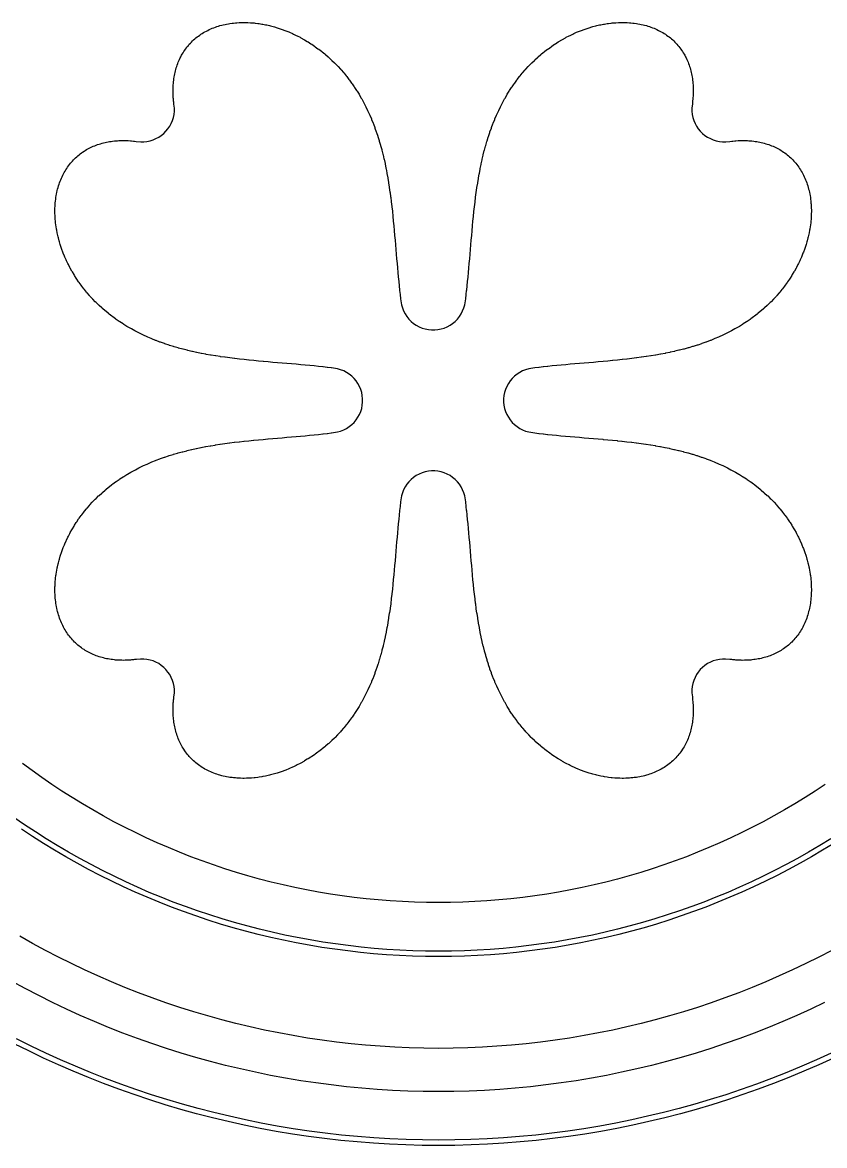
# Model space of a CAD drawing. Header units: metres. Extents: x 9 to 1211, y 9 to 2781.
# Drawn here: x 839 to 987.4, y 131 to 339 of the extents above; entities that cross this region are included whole.
import ezdxf

# ---------------------------------------------------------------- set-up
doc = ezdxf.new("R2010")
doc.units = ezdxf.units.M
for name, color, linetype in [('ACIKLIK', 5, 'Continuous'), ('CAM_SABLON', 4, 'Continuous'), ('DIS_KENAR_V91_Z3', 1, 'Continuous'), ('LAMBA_T4_Z4', 3, 'Continuous')]:
    doc.layers.add(name, color=color, linetype=linetype)

msp = doc.modelspace()

# ---------------------------------------------------------------- linework, layer by layer
at = {"layer": 'ACIKLIK'}
for points in [[(987.58, 197.88), (985.71, 196.65), (983.83, 195.45), (981.92, 194.28), (980, 193.15), (978.06, 192.05), (976.09, 190.98), (974.11, 189.95), (972.11, 188.96), (970.09, 187.99), (968.06, 187.07), (966.01, 186.18), (963.95, 185.32), (961.87, 184.5), (959.78, 183.72), (957.67, 182.97), (955.55, 182.27), (953.42, 181.59), (951.28, 180.96), (949.13, 180.36), (946.97, 179.8), (944.79, 179.28), (942.61, 178.8), (940.42, 178.35), (938.23, 177.95), (936.02, 177.58), (933.81, 177.25), (931.6, 176.96), (929.38, 176.7), (927.16, 176.49), (924.93, 176.31), (922.7, 176.18), (920.47, 176.08), (918.23, 176.02), (916, 176), (913.77, 176.02), (911.53, 176.08), (909.3, 176.18), (907.07, 176.31), (904.84, 176.49), (902.62, 176.7), (900.4, 176.96), (898.19, 177.25), (895.98, 177.58), (893.77, 177.95), (891.58, 178.35), (889.39, 178.8), (887.21, 179.28), (885.03, 179.8), (882.87, 180.36), (880.72, 180.96), (878.58, 181.59), (876.45, 182.27), (874.33, 182.97), (872.22, 183.72), (870.13, 184.5), (868.05, 185.32), (865.99, 186.18), (863.94, 187.07), (861.91, 187.99), (859.89, 188.96), (857.89, 189.95), (855.91, 190.98), (853.94, 192.05), (852, 193.15), (850.08, 194.28), (848.17, 195.45), (846.29, 196.65), (844.42, 197.88), (842.58, 199.15), (840.76, 200.45), (838.97, 201.78)], [(987.45, 157.5), (984.89, 156.27), (982.3, 155.09), (979.69, 153.96), (977.06, 152.87), (974.41, 151.83), (971.75, 150.83), (969.07, 149.88), (966.37, 148.98), (963.66, 148.12), (960.93, 147.32), (958.19, 146.56), (955.43, 145.84), (952.67, 145.18), (949.89, 144.56), (947.1, 144), (944.3, 143.48), (941.5, 143.01), (938.69, 142.59), (935.86, 142.22), (933.04, 141.89), (930.21, 141.62), (927.37, 141.4), (924.53, 141.22), (921.69, 141.1), (918.84, 141.03), (916, 141), (913.16, 141.03), (910.31, 141.1), (907.47, 141.22), (904.63, 141.4), (901.79, 141.62), (898.96, 141.89), (896.14, 142.22), (893.31, 142.59), (890.5, 143.01), (887.7, 143.48), (884.9, 144), (882.11, 144.56), (879.33, 145.18), (876.57, 145.84), (873.81, 146.56), (871.07, 147.32), (868.34, 148.12), (865.63, 148.98), (862.93, 149.88), (860.25, 150.83), (857.59, 151.83), (854.94, 152.87), (852.31, 153.96), (849.7, 155.09), (847.11, 156.27), (844.55, 157.5), (842, 158.77), (839.48, 160.08), (836.98, 161.44)]]:
    msp.add_lwpolyline(points, dxfattribs=at)
at = {"layer": 'CAM_SABLON'}
for points in [[(988.6, 187.82), (986.56, 186.57), (984.5, 185.36), (982.42, 184.18), (980.32, 183.04), (978.2, 181.93), (976.06, 180.87), (973.9, 179.84), (971.72, 178.84), (969.53, 177.89), (967.32, 176.98), (965.1, 176.1), (962.86, 175.26), (960.6, 174.46), (958.34, 173.71), (956.05, 172.99), (953.76, 172.31), (951.46, 171.67), (949.14, 171.07), (946.82, 170.51), (944.48, 169.99), (942.14, 169.52), (939.79, 169.08), (937.43, 168.69), (935.07, 168.33), (932.7, 168.02), (930.32, 167.75), (927.94, 167.52), (925.56, 167.33), (923.17, 167.19), (920.78, 167.08), (918.39, 167.02), (916, 167), (913.61, 167.02), (911.22, 167.08), (908.83, 167.19), (906.44, 167.33), (904.06, 167.52), (901.68, 167.75), (899.3, 168.02), (896.93, 168.33), (894.57, 168.69), (892.21, 169.08), (889.86, 169.52), (887.52, 169.99), (885.18, 170.51), (882.86, 171.07), (880.54, 171.67), (878.24, 172.31), (875.95, 172.99), (873.66, 173.71), (871.4, 174.46), (869.14, 175.26), (866.9, 176.1), (864.68, 176.98), (862.47, 177.89), (860.28, 178.84), (858.1, 179.84), (855.94, 180.87), (853.8, 181.93), (851.68, 183.04), (849.58, 184.18), (847.5, 185.36), (845.44, 186.57), (843.4, 187.82), (841.38, 189.1), (839.39, 190.42), (837.42, 191.78)], [(988.69, 148.12), (985.96, 146.87), (983.21, 145.67), (980.43, 144.53), (977.64, 143.42), (974.83, 142.37), (972, 141.37), (969.15, 140.42), (966.29, 139.52), (963.41, 138.66), (960.52, 137.86), (957.61, 137.11), (954.69, 136.41), (951.76, 135.76), (948.82, 135.16), (945.87, 134.61), (942.91, 134.12), (939.94, 133.67), (936.96, 133.28), (933.98, 132.94), (930.99, 132.66), (928, 132.42), (925, 132.24), (922, 132.11), (919, 132.03), (916, 132), (913, 132.03), (910, 132.11), (907, 132.24), (904, 132.42), (901.01, 132.66), (898.02, 132.94), (895.04, 133.28), (892.06, 133.67), (889.09, 134.12), (886.13, 134.61), (883.18, 135.16), (880.24, 135.76), (877.31, 136.41), (874.39, 137.11), (871.48, 137.86), (868.59, 138.66), (865.71, 139.52), (862.85, 140.42), (860, 141.37), (857.17, 142.37), (854.36, 143.42), (851.57, 144.53), (848.79, 145.67), (846.04, 146.87), (843.31, 148.12), (840.6, 149.41), (837.91, 150.75)]]:
    msp.add_lwpolyline(points, dxfattribs=at)
at = {"layer": 'DIS_KENAR_V91_Z3'}
msp.add_lwpolyline([(860.11, 221.03), (859.74, 220.99), (859.56, 220.97), (859.15, 220.93), (858.97, 220.91), (858.57, 220.89), (858.37, 220.88), (857.98, 220.87), (857.78, 220.86), (857.39, 220.87), (857.18, 220.87), (856.81, 220.89), (856.59, 220.9), (856.23, 220.92), (856, 220.95), (855.66, 220.99), (855.42, 221.02), (855.09, 221.07), (854.84, 221.11), (854.52, 221.17), (854.28, 221.23), (853.97, 221.3), (853.72, 221.37), (853.42, 221.45), (853.17, 221.53), (852.89, 221.63), (852.63, 221.72), (852.36, 221.82), (852.1, 221.93), (851.85, 222.04), (851.58, 222.17), (851.34, 222.29), (851.08, 222.43), (850.85, 222.56), (850.6, 222.71), (850.38, 222.85), (850.13, 223.02), (849.92, 223.16), (849.67, 223.35), (849.48, 223.5), (849.24, 223.7), (849.05, 223.87), (848.82, 224.08), (848.64, 224.25), (848.42, 224.47), (848.25, 224.66), (848.04, 224.89), (847.87, 225.09), (847.68, 225.33), (847.52, 225.55), (847.35, 225.79), (847.19, 226.02), (847.03, 226.27), (846.88, 226.52), (846.73, 226.77), (846.59, 227.03), (846.46, 227.29), (846.33, 227.57), (846.21, 227.83), (846.08, 228.12), (845.98, 228.38), (845.86, 228.69), (845.77, 228.95), (845.67, 229.28), (845.59, 229.54), (845.5, 229.89), (845.43, 230.14), (845.35, 230.51), (845.3, 230.75), (845.23, 231.14), (845.19, 231.38), (845.14, 231.78), (845.11, 232.02), (845.07, 232.44), (845.05, 232.68), (845.02, 233.11), (845.01, 233.34), (845, 233.79), (845, 234.01), (845.01, 234.47), (845.02, 234.69), (845.04, 235.17), (845.06, 235.38), (845.1, 235.87), (845.12, 236.08), (845.18, 236.57), (845.21, 236.78), (845.29, 237.28), (845.33, 237.48), (845.43, 237.99), (845.47, 238.19), (845.59, 238.71), (845.64, 238.9), (845.77, 239.42), (845.83, 239.61), (845.98, 240.13), (846.04, 240.32), (846.22, 240.85), (846.28, 241.03), (846.48, 241.56), (846.55, 241.73), (846.76, 242.27), (846.83, 242.44), (847.07, 242.97), (847.15, 243.13), (847.4, 243.66), (847.48, 243.83), (847.75, 244.36), (847.84, 244.52), (848.13, 245.04), (848.22, 245.2), (848.53, 245.71), (848.62, 245.87), (848.95, 246.38), (849.05, 246.53), (849.39, 247.04), (849.49, 247.18), (849.86, 247.68), (849.96, 247.82), (850.34, 248.32), (850.45, 248.46), (850.84, 248.94), (850.96, 249.07), (851.37, 249.55), (851.48, 249.68), (851.91, 250.15), (852.03, 250.27), (852.47, 250.73), (852.6, 250.85), (853.06, 251.3), (853.18, 251.41), (853.65, 251.85), (853.78, 251.96), (854.27, 252.39), (854.4, 252.5), (854.9, 252.91), (855.03, 253.01), (855.55, 253.42), (855.69, 253.52), (856.22, 253.91), (856.35, 254), (856.9, 254.38), (857.03, 254.47), (857.6, 254.84), (857.73, 254.92), (858.31, 255.28), (858.44, 255.36), (859.03, 255.7), (859.16, 255.77), (859.77, 256.1), (859.9, 256.17), (860.52, 256.49), (860.65, 256.56), (861.28, 256.87), (861.41, 256.93), (862.05, 257.22), (862.18, 257.28), (862.84, 257.56), (862.96, 257.61), (863.63, 257.88), (863.75, 257.93), (864.44, 258.19), (864.55, 258.23), (865.25, 258.48), (865.36, 258.52), (866.03, 258.74), (866.13, 258.77), (866.86, 259), (866.97, 259.03), (867.7, 259.24), (867.8, 259.27), (868.55, 259.48), (868.65, 259.5), (869.4, 259.69), (869.5, 259.72), (870.26, 259.9), (870.35, 259.92), (871.13, 260.09), (871.21, 260.11), (872, 260.27), (872.08, 260.29), (872.88, 260.44), (872.95, 260.45), (873.76, 260.6), (873.83, 260.61), (874.64, 260.74), (874.71, 260.75), (875.53, 260.88), (875.59, 260.89), (876.42, 261.01), (876.47, 261.02), (877.31, 261.13), (877.36, 261.14), (878.2, 261.24), (878.24, 261.25), (879.09, 261.35), (879.13, 261.35), (879.98, 261.45), (880.02, 261.45), (880.87, 261.54), (880.91, 261.54), (881.76, 261.63), (881.79, 261.63), (882.65, 261.71), (882.68, 261.71), (883.54, 261.79), (883.56, 261.79), (884.43, 261.87), (884.44, 261.87), (885.31, 261.95), (885.32, 261.95), (886.18, 262.02), (887.06, 262.09), (887.92, 262.17), (888.77, 262.24), (889.62, 262.31), (890.46, 262.38), (891.3, 262.46), (892.13, 262.54), (892.95, 262.62), (893.77, 262.7), (893.81, 262.71), (894.57, 262.79), (894.62, 262.8), (895.36, 262.88), (895.42, 262.89), (896.15, 262.98), (896.21, 262.98), (896.57, 263.03), (897.31, 263.16), (897.88, 263.32), (898.44, 263.54), (898.97, 263.82), (899.47, 264.14), (899.93, 264.51), (900.36, 264.93), (900.74, 265.39), (901.08, 265.88), (901.36, 266.4), (901.59, 266.95), (901.77, 267.52), (901.89, 268.11), (901.95, 268.7), (901.95, 269.3), (901.89, 269.89), (901.77, 270.48), (901.59, 271.05), (901.36, 271.6), (901.08, 272.12), (900.74, 272.61), (900.36, 273.07), (899.93, 273.49), (899.47, 273.86), (898.97, 274.18), (898.44, 274.46), (897.88, 274.68), (897.31, 274.84), (896.57, 274.97), (896.21, 275.02), (896.15, 275.02), (895.42, 275.11), (895.36, 275.12), (894.62, 275.2), (894.57, 275.21), (893.81, 275.29), (893.77, 275.3), (893, 275.38), (892.17, 275.46), (891.34, 275.54), (890.5, 275.61), (889.65, 275.69), (888.79, 275.76), (887.93, 275.83), (887.06, 275.91), (886.19, 275.98), (885.32, 276.05), (885.32, 276.05), (884.45, 276.13), (884.44, 276.13), (883.58, 276.2), (883.56, 276.21), (882.7, 276.28), (882.68, 276.29), (881.82, 276.37), (881.79, 276.37), (880.94, 276.45), (880.9, 276.46), (880.05, 276.55), (880.02, 276.55), (879.17, 276.64), (879.13, 276.65), (878.29, 276.75), (878.24, 276.75), (877.4, 276.86), (877.35, 276.86), (876.52, 276.98), (876.47, 276.98), (875.64, 277.1), (875.58, 277.11), (874.77, 277.24), (874.7, 277.25), (873.89, 277.38), (873.82, 277.39), (873.02, 277.53), (872.95, 277.55), (872.15, 277.7), (872.07, 277.71), (871.29, 277.87), (871.21, 277.89), (870.43, 278.06), (870.34, 278.08), (869.58, 278.26), (869.49, 278.28), (868.73, 278.47), (868.64, 278.5), (867.89, 278.7), (867.79, 278.73), (867.06, 278.94), (866.95, 278.97), (866.23, 279.2), (866.12, 279.23), (865.37, 279.48), (865.25, 279.52), (864.55, 279.77), (864.44, 279.81), (863.75, 280.07), (863.63, 280.12), (862.96, 280.39), (862.84, 280.44), (862.18, 280.72), (862.05, 280.78), (861.41, 281.07), (861.28, 281.13), (860.65, 281.44), (860.52, 281.51), (859.9, 281.83), (859.77, 281.9), (859.16, 282.23), (859.03, 282.3), (858.44, 282.64), (858.31, 282.72), (857.73, 283.08), (857.6, 283.16), (857.03, 283.53), (856.9, 283.62), (856.35, 284), (856.22, 284.09), (855.69, 284.48), (855.55, 284.58), (855.03, 284.99), (854.9, 285.09), (854.4, 285.5), (854.27, 285.61), (853.78, 286.04), (853.65, 286.15), (853.18, 286.59), (853.06, 286.7), (852.6, 287.15), (852.47, 287.27), (852.03, 287.73), (851.91, 287.85), (851.48, 288.32), (851.37, 288.45), (850.96, 288.93), (850.84, 289.06), (850.45, 289.54), (850.34, 289.68), (849.96, 290.18), (849.86, 290.32), (849.49, 290.82), (849.39, 290.96), (849.05, 291.47), (848.95, 291.62), (848.62, 292.13), (848.53, 292.29), (848.22, 292.8), (848.13, 292.96), (847.84, 293.48), (847.75, 293.64), (847.48, 294.17), (847.4, 294.34), (847.15, 294.87), (847.07, 295.03), (846.83, 295.56), (846.76, 295.73), (846.55, 296.27), (846.48, 296.44), (846.28, 296.97), (846.22, 297.15), (846.04, 297.68), (845.98, 297.87), (845.83, 298.39), (845.77, 298.58), (845.64, 299.1), (845.59, 299.29), (845.47, 299.81), (845.43, 300.01), (845.33, 300.52), (845.29, 300.72), (845.21, 301.22), (845.18, 301.43), (845.12, 301.92), (845.1, 302.13), (845.06, 302.62), (845.04, 302.83), (845.02, 303.31), (845.01, 303.53), (845, 303.99), (845, 304.21), (845.01, 304.66), (845.02, 304.89), (845.05, 305.32), (845.07, 305.56), (845.11, 305.98), (845.14, 306.22), (845.19, 306.62), (845.23, 306.86), (845.3, 307.25), (845.35, 307.49), (845.43, 307.86), (845.5, 308.11), (845.59, 308.46), (845.67, 308.72), (845.77, 309.05), (845.86, 309.31), (845.98, 309.62), (846.08, 309.88), (846.21, 310.17), (846.33, 310.43), (846.46, 310.71), (846.59, 310.97), (846.73, 311.23), (846.88, 311.48), (847.03, 311.73), (847.19, 311.98), (847.35, 312.21), (847.52, 312.45), (847.68, 312.67), (847.87, 312.91), (848.04, 313.11), (848.25, 313.34), (848.42, 313.53), (848.64, 313.75), (848.82, 313.92), (849.05, 314.13), (849.24, 314.3), (849.48, 314.5), (849.67, 314.65), (849.92, 314.84), (850.13, 314.98), (850.38, 315.15), (850.6, 315.29), (850.85, 315.44), (851.08, 315.57), (851.34, 315.71), (851.58, 315.83), (851.85, 315.96), (852.1, 316.07), (852.36, 316.18), (852.63, 316.28), (852.89, 316.37), (853.17, 316.47), (853.42, 316.55), (853.72, 316.63), (853.97, 316.7), (854.28, 316.77), (854.52, 316.83), (854.84, 316.89), (855.09, 316.93), (855.42, 316.98), (855.66, 317.01), (856, 317.05), (856.23, 317.08), (856.59, 317.1), (856.81, 317.11), (857.18, 317.13), (857.39, 317.13), (857.78, 317.14), (857.98, 317.13), (858.37, 317.12), (858.57, 317.11), (858.97, 317.09), (859.15, 317.07), (859.56, 317.03), (859.74, 317.01), (860.06, 316.97), (860.87, 316.9), (861.45, 316.9), (862.03, 316.96), (862.6, 317.08), (863.15, 317.25), (863.69, 317.48), (864.21, 317.75), (864.69, 318.08), (865.14, 318.45), (865.55, 318.86), (865.92, 319.31), (866.25, 319.79), (866.52, 320.31), (866.75, 320.85), (866.92, 321.4), (867.04, 321.97), (867.1, 322.55), (867.1, 323.14), (867.03, 323.89), (866.99, 324.26), (866.97, 324.44), (866.93, 324.85), (866.91, 325.03), (866.89, 325.43), (866.88, 325.63), (866.87, 326.02), (866.86, 326.22), (866.87, 326.61), (866.87, 326.82), (866.89, 327.19), (866.9, 327.41), (866.92, 327.77), (866.95, 328), (866.99, 328.34), (867.02, 328.58), (867.07, 328.91), (867.11, 329.16), (867.17, 329.48), (867.23, 329.72), (867.3, 330.03), (867.37, 330.28), (867.45, 330.58), (867.53, 330.83), (867.63, 331.11), (867.72, 331.37), (867.82, 331.64), (867.93, 331.9), (868.04, 332.15), (868.17, 332.42), (868.29, 332.66), (868.43, 332.92), (868.56, 333.15), (868.71, 333.4), (868.85, 333.62), (869.02, 333.87), (869.16, 334.08), (869.35, 334.33), (869.5, 334.52), (869.7, 334.76), (869.87, 334.95), (870.08, 335.18), (870.25, 335.36), (870.47, 335.58), (870.66, 335.75), (870.89, 335.96), (871.09, 336.13), (871.33, 336.32), (871.55, 336.48), (871.79, 336.65), (872.02, 336.81), (872.27, 336.97), (872.52, 337.12), (872.77, 337.27), (873.03, 337.41), (873.29, 337.54), (873.57, 337.67), (873.83, 337.79), (874.12, 337.92), (874.38, 338.02), (874.69, 338.14), (874.95, 338.23), (875.28, 338.33), (875.54, 338.41), (875.89, 338.5), (876.14, 338.57), (876.51, 338.65), (876.75, 338.7), (877.14, 338.77), (877.38, 338.81), (877.78, 338.86), (878.02, 338.89), (878.44, 338.93), (878.68, 338.95), (879.11, 338.98), (879.34, 338.99), (879.79, 339), (880.01, 339), (880.47, 338.99), (880.69, 338.98), (881.17, 338.96), (881.38, 338.94), (881.87, 338.9), (882.08, 338.88), (882.57, 338.82), (882.78, 338.79), (883.28, 338.71), (883.48, 338.67), (883.99, 338.57), (884.19, 338.53), (884.71, 338.41), (884.9, 338.36), (885.42, 338.23), (885.61, 338.17), (886.13, 338.02), (886.32, 337.96), (886.85, 337.78), (887.03, 337.72), (887.56, 337.52), (887.73, 337.45), (888.27, 337.24), (888.44, 337.17), (888.97, 336.93), (889.13, 336.85), (889.66, 336.6), (889.83, 336.52), (890.36, 336.25), (890.52, 336.16), (891.04, 335.87), (891.2, 335.78), (891.71, 335.47), (891.87, 335.38), (892.38, 335.05), (892.53, 334.95), (893.04, 334.61), (893.18, 334.51), (893.68, 334.14), (893.82, 334.04), (894.32, 333.66), (894.46, 333.55), (894.94, 333.16), (895.07, 333.04), (895.55, 332.63), (895.68, 332.52), (896.15, 332.09), (896.27, 331.97), (896.73, 331.53), (896.85, 331.4), (897.3, 330.94), (897.41, 330.82), (897.85, 330.35), (897.96, 330.22), (898.39, 329.73), (898.5, 329.6), (898.91, 329.1), (899.01, 328.97), (899.42, 328.45), (899.52, 328.31), (899.91, 327.78), (900, 327.65), (900.38, 327.1), (900.47, 326.97), (900.84, 326.4), (900.92, 326.27), (901.28, 325.69), (901.36, 325.56), (901.7, 324.97), (901.77, 324.84), (902.1, 324.23), (902.17, 324.1), (902.49, 323.48), (902.56, 323.35), (902.87, 322.72), (902.93, 322.59), (903.22, 321.95), (903.28, 321.82), (903.56, 321.16), (903.61, 321.04), (903.88, 320.37), (903.93, 320.25), (904.19, 319.56), (904.23, 319.45), (904.48, 318.75), (904.52, 318.64), (904.74, 317.97), (904.77, 317.87), (905, 317.14), (905.03, 317.03), (905.24, 316.3), (905.27, 316.2), (905.48, 315.45), (905.5, 315.35), (905.69, 314.6), (905.72, 314.5), (905.9, 313.74), (905.92, 313.65), (906.09, 312.87), (906.11, 312.79), (906.27, 312), (906.29, 311.92), (906.44, 311.12), (906.45, 311.05), (906.6, 310.24), (906.61, 310.17), (906.74, 309.36), (906.75, 309.29), (906.88, 308.47), (906.89, 308.41), (907.01, 307.58), (907.02, 307.53), (907.13, 306.69), (907.14, 306.64), (907.24, 305.8), (907.25, 305.76), (907.35, 304.91), (907.35, 304.87), (907.45, 304.02), (907.45, 303.98), (907.54, 303.13), (907.54, 303.09), (907.63, 302.24), (907.63, 302.21), (907.71, 301.35), (907.71, 301.32), (907.79, 300.46), (907.79, 300.44), (907.87, 299.57), (907.87, 299.56), (907.95, 298.69), (907.95, 298.68), (908.02, 297.82), (908.09, 296.94), (908.17, 296.08), (908.24, 295.23), (908.31, 294.38), (908.38, 293.54), (908.46, 292.7), (908.54, 291.87), (908.62, 291.05), (908.7, 290.23), (908.71, 290.19), (908.79, 289.43), (908.8, 289.38), (908.88, 288.64), (908.89, 288.58), (908.98, 287.85), (908.98, 287.79), (909.03, 287.43), (909.16, 286.69), (909.32, 286.12), (909.54, 285.56), (909.82, 285.03), (910.14, 284.53), (910.51, 284.07), (910.93, 283.64), (911.39, 283.26), (911.88, 282.92), (912.4, 282.64), (912.95, 282.41), (913.52, 282.23), (914.11, 282.11), (914.7, 282.05), (915.3, 282.05), (915.89, 282.11), (916.48, 282.23), (917.05, 282.41), (917.6, 282.64), (918.12, 282.92), (918.61, 283.26), (919.07, 283.64), (919.49, 284.07), (919.86, 284.53), (920.18, 285.03), (920.46, 285.56), (920.68, 286.12), (920.84, 286.69), (920.97, 287.43), (921.02, 287.79), (921.02, 287.85), (921.11, 288.58), (921.12, 288.64), (921.2, 289.38), (921.21, 289.43), (921.29, 290.19), (921.3, 290.23), (921.38, 291), (921.46, 291.83), (921.54, 292.66), (921.61, 293.5), (921.69, 294.35), (921.76, 295.21), (921.83, 296.07), (921.91, 296.94), (921.98, 297.81), (922.05, 298.68), (922.05, 298.68), (922.13, 299.55), (922.13, 299.56), (922.2, 300.42), (922.21, 300.44), (922.28, 301.3), (922.29, 301.32), (922.37, 302.18), (922.37, 302.21), (922.45, 303.06), (922.46, 303.1), (922.55, 303.95), (922.55, 303.98), (922.64, 304.83), (922.65, 304.87), (922.75, 305.71), (922.75, 305.76), (922.86, 306.6), (922.86, 306.65), (922.98, 307.48), (922.98, 307.53), (923.1, 308.36), (923.11, 308.42), (923.24, 309.23), (923.25, 309.3), (923.38, 310.11), (923.39, 310.18), (923.53, 310.98), (923.55, 311.05), (923.7, 311.85), (923.71, 311.93), (923.87, 312.71), (923.89, 312.79), (924.06, 313.57), (924.08, 313.66), (924.26, 314.42), (924.28, 314.51), (924.47, 315.27), (924.5, 315.36), (924.7, 316.11), (924.73, 316.21), (924.94, 316.94), (924.97, 317.05), (925.2, 317.77), (925.23, 317.88), (925.48, 318.63), (925.52, 318.75), (925.77, 319.45), (925.81, 319.56), (926.07, 320.25), (926.12, 320.37), (926.39, 321.04), (926.44, 321.16), (926.72, 321.82), (926.78, 321.95), (927.07, 322.59), (927.13, 322.72), (927.44, 323.35), (927.51, 323.48), (927.83, 324.1), (927.9, 324.23), (928.23, 324.84), (928.3, 324.97), (928.64, 325.56), (928.72, 325.69), (929.08, 326.27), (929.16, 326.4), (929.53, 326.97), (929.62, 327.1), (930, 327.65), (930.09, 327.78), (930.48, 328.31), (930.58, 328.45), (930.99, 328.97), (931.09, 329.1), (931.5, 329.6), (931.61, 329.73), (932.04, 330.22), (932.15, 330.35), (932.59, 330.82), (932.7, 330.94), (933.15, 331.4), (933.27, 331.53), (933.73, 331.97), (933.85, 332.09), (934.32, 332.52), (934.45, 332.63), (934.93, 333.04), (935.06, 333.16), (935.54, 333.55), (935.68, 333.66), (936.18, 334.04), (936.32, 334.14), (936.82, 334.51), (936.96, 334.61), (937.47, 334.95), (937.62, 335.05), (938.13, 335.38), (938.29, 335.47), (938.8, 335.78), (938.96, 335.87), (939.48, 336.16), (939.64, 336.25), (940.17, 336.52), (940.34, 336.6), (940.87, 336.85), (941.03, 336.93), (941.56, 337.17), (941.73, 337.24), (942.27, 337.45), (942.44, 337.52), (942.97, 337.72), (943.15, 337.78), (943.68, 337.96), (943.87, 338.02), (944.39, 338.17), (944.58, 338.23), (945.1, 338.36), (945.29, 338.41), (945.81, 338.53), (946.01, 338.57), (946.52, 338.67), (946.72, 338.71), (947.22, 338.79), (947.43, 338.82), (947.92, 338.88), (948.13, 338.9), (948.62, 338.94), (948.83, 338.96), (949.31, 338.98), (949.53, 338.99), (949.99, 339), (950.21, 339), (950.66, 338.99), (950.89, 338.98), (951.32, 338.95), (951.56, 338.93), (951.98, 338.89), (952.22, 338.86), (952.62, 338.81), (952.86, 338.77), (953.25, 338.7), (953.49, 338.65), (953.86, 338.57), (954.11, 338.5), (954.46, 338.41), (954.72, 338.33), (955.05, 338.23), (955.31, 338.14), (955.62, 338.02), (955.88, 337.92), (956.17, 337.79), (956.43, 337.67), (956.71, 337.54), (956.97, 337.41), (957.23, 337.27), (957.48, 337.12), (957.73, 336.97), (957.98, 336.81), (958.21, 336.65), (958.45, 336.48), (958.67, 336.32), (958.91, 336.13), (959.11, 335.96), (959.34, 335.75), (959.53, 335.58), (959.75, 335.36), (959.92, 335.18), (960.13, 334.95), (960.3, 334.76), (960.5, 334.52), (960.65, 334.33), (960.84, 334.08), (960.98, 333.87), (961.15, 333.62), (961.29, 333.4), (961.44, 333.15), (961.57, 332.92), (961.71, 332.66), (961.83, 332.42), (961.96, 332.15), (962.07, 331.9), (962.18, 331.64), (962.28, 331.37), (962.37, 331.11), (962.47, 330.83), (962.55, 330.58), (962.63, 330.28), (962.7, 330.03), (962.77, 329.72), (962.83, 329.48), (962.89, 329.16), (962.93, 328.91), (962.98, 328.58), (963.01, 328.34), (963.05, 328), (963.08, 327.77), (963.1, 327.41), (963.11, 327.19), (963.13, 326.82), (963.13, 326.61), (963.14, 326.22), (963.13, 326.02), (963.12, 325.63), (963.11, 325.43), (963.09, 325.03), (963.07, 324.85), (963.03, 324.44), (963.01, 324.26), (962.97, 323.94), (962.9, 323.13), (962.9, 322.55), (962.96, 321.97), (963.08, 321.4), (963.25, 320.85), (963.48, 320.31), (963.75, 319.79), (964.08, 319.31), (964.45, 318.86), (964.86, 318.45), (965.31, 318.08), (965.79, 317.75), (966.31, 317.48), (966.85, 317.25), (967.4, 317.08), (967.97, 316.96), (968.55, 316.9), (969.14, 316.9), (969.89, 316.97), (970.26, 317.01), (970.44, 317.03), (970.85, 317.07), (971.03, 317.09), (971.43, 317.11), (971.63, 317.12), (972.02, 317.13), (972.22, 317.14), (972.61, 317.13), (972.82, 317.13), (973.19, 317.11), (973.41, 317.1), (973.77, 317.08), (974, 317.05), (974.34, 317.01), (974.58, 316.98), (974.91, 316.93), (975.16, 316.89), (975.48, 316.83), (975.72, 316.77), (976.03, 316.7), (976.28, 316.63), (976.58, 316.55), (976.83, 316.47), (977.11, 316.37), (977.37, 316.28), (977.64, 316.18), (977.9, 316.07), (978.15, 315.96), (978.42, 315.83), (978.66, 315.71), (978.92, 315.57), (979.15, 315.44), (979.4, 315.29), (979.62, 315.15), (979.87, 314.98), (980.08, 314.84), (980.33, 314.65), (980.52, 314.5), (980.76, 314.3), (980.95, 314.13), (981.18, 313.92), (981.36, 313.75), (981.58, 313.53), (981.75, 313.34), (981.96, 313.11), (982.13, 312.91), (982.32, 312.67), (982.48, 312.45), (982.65, 312.21), (982.81, 311.98), (982.97, 311.73), (983.12, 311.48), (983.27, 311.23), (983.41, 310.97), (983.54, 310.71), (983.67, 310.43), (983.79, 310.17), (983.92, 309.88), (984.02, 309.62), (984.14, 309.31), (984.23, 309.05), (984.33, 308.72), (984.41, 308.46), (984.5, 308.11), (984.57, 307.86), (984.65, 307.49), (984.7, 307.25), (984.77, 306.86), (984.81, 306.62), (984.86, 306.22), (984.89, 305.98), (984.93, 305.56), (984.95, 305.32), (984.98, 304.89), (984.99, 304.66), (985, 304.21), (985, 303.99), (984.99, 303.53), (984.98, 303.31), (984.96, 302.83), (984.94, 302.62), (984.9, 302.13), (984.88, 301.92), (984.82, 301.43), (984.79, 301.22), (984.71, 300.72), (984.67, 300.52), (984.57, 300.01), (984.53, 299.81), (984.41, 299.29), (984.36, 299.1), (984.23, 298.58), (984.17, 298.39), (984.02, 297.87), (983.96, 297.68), (983.78, 297.15), (983.72, 296.97), (983.52, 296.44), (983.45, 296.27), (983.24, 295.73), (983.17, 295.56), (982.93, 295.03), (982.85, 294.87), (982.6, 294.34), (982.52, 294.17), (982.25, 293.64), (982.16, 293.48), (981.87, 292.96), (981.78, 292.8), (981.47, 292.29), (981.38, 292.13), (981.05, 291.62), (980.95, 291.47), (980.61, 290.96), (980.51, 290.82), (980.14, 290.32), (980.04, 290.18), (979.66, 289.68), (979.55, 289.54), (979.16, 289.06), (979.04, 288.93), (978.63, 288.45), (978.52, 288.32), (978.09, 287.85), (977.97, 287.73), (977.53, 287.27), (977.4, 287.15), (976.94, 286.7), (976.82, 286.59), (976.35, 286.15), (976.22, 286.04), (975.73, 285.61), (975.6, 285.5), (975.1, 285.09), (974.97, 284.99), (974.45, 284.58), (974.31, 284.48), (973.78, 284.09), (973.65, 284), (973.1, 283.62), (972.97, 283.53), (972.4, 283.16), (972.27, 283.08), (971.69, 282.72), (971.56, 282.64), (970.97, 282.3), (970.84, 282.23), (970.23, 281.9), (970.1, 281.83), (969.48, 281.51), (969.35, 281.44), (968.72, 281.13), (968.59, 281.07), (967.95, 280.78), (967.82, 280.72), (967.16, 280.44), (967.04, 280.39), (966.37, 280.12), (966.25, 280.07), (965.56, 279.81), (965.45, 279.77), (964.75, 279.52), (964.64, 279.48), (963.97, 279.26), (963.87, 279.23), (963.14, 279), (963.03, 278.97), (962.3, 278.76), (962.2, 278.73), (961.45, 278.52), (961.35, 278.5), (960.6, 278.31), (960.5, 278.28), (959.74, 278.1), (959.65, 278.08), (958.87, 277.91), (958.79, 277.89), (958, 277.73), (957.92, 277.71), (957.12, 277.56), (957.05, 277.55), (956.24, 277.4), (956.17, 277.39), (955.36, 277.26), (955.29, 277.25), (954.47, 277.12), (954.41, 277.11), (953.58, 276.99), (953.53, 276.98), (952.69, 276.87), (952.64, 276.86), (951.8, 276.76), (951.76, 276.75), (950.91, 276.65), (950.87, 276.65), (950.02, 276.55), (949.98, 276.55), (949.13, 276.46), (949.09, 276.46), (948.24, 276.37), (948.21, 276.37), (947.35, 276.29), (947.32, 276.29), (946.46, 276.21), (946.44, 276.21), (945.57, 276.13), (945.56, 276.13), (944.69, 276.05), (944.68, 276.05), (943.82, 275.98), (942.94, 275.91), (942.08, 275.83), (941.23, 275.76), (940.38, 275.69), (939.54, 275.62), (938.7, 275.54), (937.87, 275.46), (937.05, 275.38), (936.23, 275.3), (936.19, 275.29), (935.43, 275.21), (935.38, 275.2), (934.64, 275.12), (934.58, 275.11), (933.85, 275.02), (933.79, 275.02), (933.43, 274.97), (932.69, 274.84), (932.12, 274.68), (931.56, 274.46), (931.03, 274.18), (930.53, 273.86), (930.07, 273.49), (929.64, 273.07), (929.26, 272.61), (928.92, 272.12), (928.64, 271.6), (928.41, 271.05), (928.23, 270.48), (928.11, 269.89), (928.05, 269.3), (928.05, 268.7), (928.11, 268.11), (928.23, 267.52), (928.41, 266.95), (928.64, 266.4), (928.92, 265.88), (929.26, 265.39), (929.64, 264.93), (930.07, 264.51), (930.53, 264.14), (931.03, 263.82), (931.56, 263.54), (932.12, 263.32), (932.69, 263.16), (933.43, 263.03), (933.79, 262.98), (933.85, 262.98), (934.58, 262.89), (934.64, 262.88), (935.38, 262.8), (935.43, 262.79), (936.19, 262.71), (936.23, 262.7), (937, 262.62), (937.83, 262.54), (938.66, 262.46), (939.5, 262.39), (940.35, 262.31), (941.21, 262.24), (942.07, 262.17), (942.94, 262.09), (943.81, 262.02), (944.68, 261.95), (944.68, 261.95), (945.55, 261.87), (945.56, 261.87), (946.42, 261.8), (946.44, 261.79), (947.3, 261.72), (947.32, 261.71), (948.18, 261.63), (948.21, 261.63), (949.06, 261.55), (949.1, 261.54), (949.95, 261.45), (949.98, 261.45), (950.83, 261.36), (950.87, 261.35), (951.71, 261.25), (951.76, 261.25), (952.6, 261.14), (952.65, 261.14), (953.48, 261.02), (953.53, 261.02), (954.36, 260.9), (954.42, 260.89), (955.23, 260.76), (955.3, 260.75), (956.11, 260.62), (956.18, 260.61), (956.98, 260.47), (957.05, 260.45), (957.85, 260.3), (957.93, 260.29), (958.71, 260.13), (958.79, 260.11), (959.57, 259.94), (959.66, 259.92), (960.42, 259.74), (960.51, 259.72), (961.27, 259.53), (961.36, 259.5), (962.11, 259.3), (962.21, 259.27), (962.94, 259.06), (963.05, 259.03), (963.77, 258.8), (963.88, 258.77), (964.63, 258.52), (964.75, 258.48), (965.45, 258.23), (965.56, 258.19), (966.25, 257.93), (966.37, 257.88), (967.04, 257.61), (967.16, 257.56), (967.82, 257.28), (967.95, 257.22), (968.59, 256.93), (968.72, 256.87), (969.35, 256.56), (969.48, 256.49), (970.1, 256.17), (970.23, 256.1), (970.84, 255.77), (970.97, 255.7), (971.56, 255.36), (971.69, 255.28), (972.27, 254.92), (972.4, 254.84), (972.97, 254.47), (973.1, 254.38), (973.65, 254), (973.78, 253.91), (974.31, 253.52), (974.45, 253.42), (974.97, 253.01), (975.1, 252.91), (975.6, 252.5), (975.73, 252.39), (976.22, 251.96), (976.35, 251.85), (976.82, 251.41), (976.94, 251.3), (977.4, 250.85), (977.53, 250.73), (977.97, 250.27), (978.09, 250.15), (978.52, 249.68), (978.63, 249.55), (979.04, 249.07), (979.16, 248.94), (979.55, 248.46), (979.66, 248.32), (980.04, 247.82), (980.14, 247.68), (980.51, 247.18), (980.61, 247.04), (980.95, 246.53), (981.05, 246.38), (981.38, 245.87), (981.47, 245.71), (981.78, 245.2), (981.87, 245.04), (982.16, 244.52), (982.25, 244.36), (982.52, 243.83), (982.6, 243.66), (982.85, 243.13), (982.93, 242.97), (983.17, 242.44), (983.24, 242.27), (983.45, 241.73), (983.52, 241.56), (983.72, 241.03), (983.78, 240.85), (983.96, 240.32), (984.02, 240.13), (984.17, 239.61), (984.23, 239.42), (984.36, 238.9), (984.41, 238.71), (984.53, 238.19), (984.57, 237.99), (984.67, 237.48), (984.71, 237.28), (984.79, 236.78), (984.82, 236.57), (984.88, 236.08), (984.9, 235.87), (984.94, 235.38), (984.96, 235.17), (984.98, 234.69), (984.99, 234.47), (985, 234.01), (985, 233.79), (984.99, 233.34), (984.98, 233.11), (984.95, 232.68), (984.93, 232.44), (984.89, 232.02), (984.86, 231.78), (984.81, 231.38), (984.77, 231.14), (984.7, 230.75), (984.65, 230.51), (984.57, 230.14), (984.5, 229.89), (984.41, 229.54), (984.33, 229.28), (984.23, 228.95), (984.14, 228.69), (984.02, 228.38), (983.92, 228.12), (983.79, 227.83), (983.67, 227.57), (983.54, 227.29), (983.41, 227.03), (983.27, 226.77), (983.12, 226.52), (982.97, 226.27), (982.81, 226.02), (982.65, 225.79), (982.48, 225.55), (982.32, 225.33), (982.13, 225.09), (981.96, 224.89), (981.75, 224.66), (981.58, 224.47), (981.36, 224.25), (981.18, 224.08), (980.95, 223.87), (980.76, 223.7), (980.52, 223.5), (980.33, 223.35), (980.08, 223.16), (979.87, 223.02), (979.62, 222.85), (979.4, 222.71), (979.15, 222.56), (978.92, 222.43), (978.66, 222.29), (978.42, 222.17), (978.15, 222.04), (977.9, 221.93), (977.64, 221.82), (977.37, 221.72), (977.11, 221.63), (976.83, 221.53), (976.58, 221.45), (976.28, 221.37), (976.03, 221.3), (975.72, 221.23), (975.48, 221.17), (975.16, 221.11), (974.91, 221.07), (974.58, 221.02), (974.34, 220.99), (974, 220.95), (973.77, 220.92), (973.41, 220.9), (973.19, 220.89), (972.82, 220.87), (972.61, 220.87), (972.22, 220.86), (972.02, 220.87), (971.63, 220.88), (971.43, 220.89), (971.03, 220.91), (970.85, 220.93), (970.44, 220.97), (970.26, 220.99), (969.94, 221.03), (969.13, 221.1), (968.55, 221.1), (967.97, 221.04), (967.4, 220.92), (966.85, 220.75), (966.31, 220.52), (965.79, 220.25), (965.31, 219.92), (964.86, 219.55), (964.45, 219.14), (964.08, 218.69), (963.75, 218.21), (963.48, 217.69), (963.25, 217.15), (963.08, 216.6), (962.96, 216.03), (962.9, 215.45), (962.9, 214.86), (962.97, 214.11), (963.01, 213.74), (963.03, 213.56), (963.07, 213.15), (963.09, 212.97), (963.11, 212.57), (963.12, 212.37), (963.13, 211.98), (963.14, 211.78), (963.13, 211.39), (963.13, 211.18), (963.11, 210.81), (963.1, 210.59), (963.08, 210.23), (963.05, 210), (963.01, 209.66), (962.98, 209.42), (962.93, 209.09), (962.89, 208.84), (962.83, 208.52), (962.77, 208.28), (962.7, 207.97), (962.63, 207.72), (962.55, 207.42), (962.47, 207.17), (962.37, 206.89), (962.28, 206.63), (962.18, 206.36), (962.07, 206.1), (961.96, 205.85), (961.83, 205.58), (961.71, 205.34), (961.57, 205.08), (961.44, 204.85), (961.29, 204.6), (961.15, 204.38), (960.98, 204.13), (960.84, 203.92), (960.65, 203.67), (960.5, 203.48), (960.3, 203.24), (960.13, 203.05), (959.92, 202.82), (959.75, 202.64), (959.53, 202.42), (959.34, 202.25), (959.11, 202.04), (958.91, 201.87), (958.67, 201.68), (958.45, 201.52), (958.21, 201.35), (957.98, 201.19), (957.73, 201.03), (957.48, 200.88), (957.23, 200.73), (956.97, 200.59), (956.71, 200.46), (956.43, 200.33), (956.17, 200.21), (955.88, 200.08), (955.62, 199.98), (955.31, 199.86), (955.05, 199.77), (954.72, 199.67), (954.46, 199.59), (954.11, 199.5), (953.86, 199.43), (953.49, 199.35), (953.25, 199.3), (952.86, 199.23), (952.62, 199.19), (952.22, 199.14), (951.98, 199.11), (951.56, 199.07), (951.32, 199.05), (950.89, 199.02), (950.66, 199.01), (950.21, 199), (949.99, 199), (949.53, 199.01), (949.31, 199.02), (948.83, 199.04), (948.62, 199.06), (948.13, 199.1), (947.92, 199.12), (947.43, 199.18), (947.22, 199.21), (946.72, 199.29), (946.52, 199.33), (946.01, 199.43), (945.81, 199.47), (945.29, 199.59), (945.1, 199.64), (944.58, 199.77), (944.39, 199.83), (943.87, 199.98), (943.68, 200.04), (943.15, 200.22), (942.97, 200.28), (942.44, 200.48), (942.27, 200.55), (941.73, 200.76), (941.56, 200.83), (941.03, 201.07), (940.87, 201.15), (940.34, 201.4), (940.17, 201.48), (939.64, 201.75), (939.48, 201.84), (938.96, 202.13), (938.8, 202.22), (938.29, 202.53), (938.13, 202.62), (937.62, 202.95), (937.47, 203.05), (936.96, 203.39), (936.82, 203.49), (936.32, 203.86), (936.18, 203.96), (935.68, 204.34), (935.54, 204.45), (935.06, 204.84), (934.93, 204.96), (934.45, 205.37), (934.32, 205.48), (933.85, 205.91), (933.73, 206.03), (933.27, 206.47), (933.15, 206.6), (932.7, 207.06), (932.59, 207.18), (932.15, 207.65), (932.04, 207.78), (931.61, 208.27), (931.5, 208.4), (931.09, 208.9), (930.99, 209.03), (930.58, 209.55), (930.48, 209.69), (930.09, 210.22), (930, 210.35), (929.62, 210.9), (929.53, 211.03), (929.16, 211.6), (929.08, 211.73), (928.72, 212.31), (928.64, 212.44), (928.3, 213.03), (928.23, 213.16), (927.9, 213.77), (927.83, 213.9), (927.51, 214.52), (927.44, 214.65), (927.13, 215.28), (927.07, 215.41), (926.78, 216.05), (926.72, 216.18), (926.44, 216.84), (926.39, 216.96), (926.12, 217.63), (926.07, 217.75), (925.81, 218.44), (925.77, 218.55), (925.52, 219.25), (925.48, 219.36), (925.26, 220.03), (925.23, 220.13), (925, 220.86), (924.97, 220.97), (924.76, 221.7), (924.73, 221.8), (924.52, 222.55), (924.5, 222.65), (924.31, 223.4), (924.28, 223.5), (924.1, 224.26), (924.08, 224.35), (923.91, 225.13), (923.89, 225.21), (923.73, 226), (923.71, 226.08), (923.56, 226.88), (923.55, 226.95), (923.4, 227.76), (923.39, 227.83), (923.26, 228.64), (923.25, 228.71), (923.12, 229.53), (923.11, 229.59), (922.99, 230.42), (922.98, 230.47), (922.87, 231.31), (922.86, 231.36), (922.76, 232.2), (922.75, 232.24), (922.65, 233.09), (922.65, 233.13), (922.55, 233.98), (922.55, 234.02), (922.46, 234.87), (922.46, 234.91), (922.37, 235.76), (922.37, 235.79), (922.29, 236.65), (922.29, 236.68), (922.21, 237.54), (922.21, 237.56), (922.13, 238.43), (922.13, 238.44), (922.05, 239.31), (922.05, 239.32), (921.98, 240.18), (921.91, 241.06), (921.83, 241.92), (921.76, 242.77), (921.69, 243.62), (921.62, 244.46), (921.54, 245.3), (921.46, 246.13), (921.38, 246.95), (921.3, 247.77), (921.29, 247.81), (921.21, 248.57), (921.2, 248.62), (921.12, 249.36), (921.11, 249.42), (921.02, 250.15), (921.02, 250.21), (920.97, 250.57), (920.84, 251.31), (920.68, 251.88), (920.46, 252.44), (920.18, 252.97), (919.86, 253.47), (919.49, 253.93), (919.07, 254.36), (918.61, 254.74), (918.12, 255.08), (917.6, 255.36), (917.05, 255.59), (916.48, 255.77), (915.89, 255.89), (915.3, 255.95), (914.7, 255.95), (914.11, 255.89), (913.52, 255.77), (912.95, 255.59), (912.4, 255.36), (911.88, 255.08), (911.39, 254.74), (910.93, 254.36), (910.51, 253.93), (910.14, 253.47), (909.82, 252.97), (909.54, 252.44), (909.32, 251.88), (909.16, 251.31), (909.03, 250.57), (908.98, 250.21), (908.98, 250.15), (908.89, 249.42), (908.88, 249.36), (908.8, 248.62), (908.79, 248.57), (908.71, 247.81), (908.7, 247.77), (908.62, 247), (908.54, 246.17), (908.46, 245.34), (908.39, 244.5), (908.31, 243.65), (908.24, 242.79), (908.17, 241.93), (908.09, 241.06), (908.02, 240.19), (907.95, 239.32), (907.95, 239.32), (907.87, 238.45), (907.87, 238.44), (907.8, 237.58), (907.79, 237.56), (907.72, 236.7), (907.71, 236.68), (907.63, 235.82), (907.63, 235.79), (907.55, 234.94), (907.54, 234.9), (907.45, 234.05), (907.45, 234.02), (907.36, 233.17), (907.35, 233.13), (907.25, 232.29), (907.25, 232.24), (907.14, 231.4), (907.14, 231.35), (907.02, 230.52), (907.02, 230.47), (906.9, 229.64), (906.89, 229.58), (906.76, 228.77), (906.75, 228.7), (906.62, 227.89), (906.61, 227.82), (906.47, 227.02), (906.45, 226.95), (906.3, 226.15), (906.29, 226.07), (906.13, 225.29), (906.11, 225.21), (905.94, 224.43), (905.92, 224.34), (905.74, 223.58), (905.72, 223.49), (905.53, 222.73), (905.5, 222.64), (905.3, 221.89), (905.27, 221.79), (905.06, 221.06), (905.03, 220.95), (904.8, 220.23), (904.77, 220.12), (904.52, 219.37), (904.48, 219.25), (904.23, 218.55), (904.19, 218.44), (903.93, 217.75), (903.88, 217.63), (903.61, 216.96), (903.56, 216.84), (903.28, 216.18), (903.22, 216.05), (902.93, 215.41), (902.87, 215.28), (902.56, 214.65), (902.49, 214.52), (902.17, 213.9), (902.1, 213.77), (901.77, 213.16), (901.7, 213.03), (901.36, 212.44), (901.28, 212.31), (900.92, 211.73), (900.84, 211.6), (900.47, 211.03), (900.38, 210.9), (900, 210.35), (899.91, 210.22), (899.52, 209.69), (899.42, 209.55), (899.01, 209.03), (898.91, 208.9), (898.5, 208.4), (898.39, 208.27), (897.96, 207.78), (897.85, 207.65), (897.41, 207.18), (897.3, 207.06), (896.85, 206.6), (896.73, 206.47), (896.27, 206.03), (896.15, 205.91), (895.68, 205.48), (895.55, 205.37), (895.07, 204.96), (894.94, 204.84), (894.46, 204.45), (894.32, 204.34), (893.82, 203.96), (893.68, 203.86), (893.18, 203.49), (893.04, 203.39), (892.53, 203.05), (892.38, 202.95), (891.87, 202.62), (891.71, 202.53), (891.2, 202.22), (891.04, 202.13), (890.52, 201.84), (890.36, 201.75), (889.83, 201.48), (889.66, 201.4), (889.13, 201.15), (888.97, 201.07), (888.44, 200.83), (888.27, 200.76), (887.73, 200.55), (887.56, 200.48), (887.03, 200.28), (886.85, 200.22), (886.32, 200.04), (886.13, 199.98), (885.61, 199.83), (885.42, 199.77), (884.9, 199.64), (884.71, 199.59), (884.19, 199.47), (883.99, 199.43), (883.48, 199.33), (883.28, 199.29), (882.78, 199.21), (882.57, 199.18), (882.08, 199.12), (881.87, 199.1), (881.38, 199.06), (881.17, 199.04), (880.69, 199.02), (880.47, 199.01), (880.01, 199), (879.79, 199), (879.34, 199.01), (879.11, 199.02), (878.68, 199.05), (878.44, 199.07), (878.02, 199.11), (877.78, 199.14), (877.38, 199.19), (877.14, 199.23), (876.75, 199.3), (876.51, 199.35), (876.14, 199.43), (875.89, 199.5), (875.54, 199.59), (875.28, 199.67), (874.95, 199.77), (874.69, 199.86), (874.38, 199.98), (874.12, 200.08), (873.83, 200.21), (873.57, 200.33), (873.29, 200.46), (873.03, 200.59), (872.77, 200.73), (872.52, 200.88), (872.27, 201.03), (872.02, 201.19), (871.79, 201.35), (871.55, 201.52), (871.33, 201.68), (871.09, 201.87), (870.89, 202.04), (870.66, 202.25), (870.47, 202.42), (870.25, 202.64), (870.08, 202.82), (869.87, 203.05), (869.7, 203.24), (869.5, 203.48), (869.35, 203.67), (869.16, 203.92), (869.02, 204.13), (868.85, 204.38), (868.71, 204.6), (868.56, 204.85), (868.43, 205.08), (868.29, 205.34), (868.17, 205.58), (868.04, 205.85), (867.93, 206.1), (867.82, 206.36), (867.72, 206.63), (867.63, 206.89), (867.53, 207.17), (867.45, 207.42), (867.37, 207.72), (867.3, 207.97), (867.23, 208.28), (867.17, 208.52), (867.11, 208.84), (867.07, 209.09), (867.02, 209.42), (866.99, 209.66), (866.95, 210), (866.92, 210.23), (866.9, 210.59), (866.89, 210.81), (866.87, 211.18), (866.87, 211.39), (866.86, 211.78), (866.87, 211.98), (866.88, 212.37), (866.89, 212.57), (866.91, 212.97), (866.93, 213.15), (866.97, 213.56), (866.99, 213.74), (867.03, 214.06), (867.1, 214.87), (867.1, 215.45), (867.04, 216.03), (866.92, 216.6), (866.75, 217.15), (866.52, 217.69), (866.25, 218.21), (865.92, 218.69), (865.55, 219.14), (865.14, 219.55), (864.69, 219.92), (864.21, 220.25), (863.69, 220.52), (863.15, 220.75), (862.6, 220.92), (862.03, 221.04), (861.45, 221.1), (860.86, 221.1), (860.11, 221.03)], close=True, dxfattribs=at)
msp.add_lwpolyline([(988.77, 167.14), (986.37, 165.89), (983.95, 164.69), (981.51, 163.52), (979.04, 162.4), (976.56, 161.32), (974.06, 160.29), (971.55, 159.3), (969.01, 158.35), (966.46, 157.44), (963.9, 156.59), (961.32, 155.77), (958.72, 155), (956.12, 154.28), (953.5, 153.6), (950.87, 152.97), (948.23, 152.39), (945.58, 151.85), (942.92, 151.35), (940.25, 150.91), (937.57, 150.51), (934.89, 150.16), (932.2, 149.85), (929.51, 149.59), (926.81, 149.38), (924.11, 149.21), (921.41, 149.09), (918.71, 149.02), (916, 149), (913.29, 149.02), (910.59, 149.09), (907.89, 149.21), (905.19, 149.38), (902.49, 149.59), (899.8, 149.85), (897.11, 150.16), (894.43, 150.51), (891.75, 150.91), (889.08, 151.35), (886.42, 151.85), (883.77, 152.39), (881.13, 152.97), (878.5, 153.6), (875.88, 154.28), (873.28, 155), (870.68, 155.77), (868.1, 156.59), (865.54, 157.44), (862.99, 158.35), (860.45, 159.3), (857.94, 160.29), (855.44, 161.32), (852.96, 162.4), (850.49, 163.52), (848.05, 164.69), (845.63, 165.89), (843.23, 167.14), (840.85, 168.43), (838.5, 169.77)], dxfattribs=at)
at = {"layer": 'LAMBA_T4_Z4'}
for points in [[(989.13, 186.97), (987.07, 185.71), (985, 184.49), (982.9, 183.3), (980.79, 182.15), (978.65, 181.04), (976.49, 179.97), (974.32, 178.93), (972.13, 177.93), (969.92, 176.97), (967.7, 176.05), (965.45, 175.17), (963.2, 174.32), (960.93, 173.52), (958.64, 172.75), (956.35, 172.03), (954.04, 171.35), (951.72, 170.7), (949.39, 170.1), (947.04, 169.54), (944.69, 169.02), (942.33, 168.54), (939.96, 168.1), (937.59, 167.7), (935.21, 167.34), (932.82, 167.03), (930.42, 166.76), (928.03, 166.53), (925.63, 166.34), (923.22, 166.19), (920.82, 166.08), (918.41, 166.02), (916, 166), (913.59, 166.02), (911.18, 166.08), (908.78, 166.19), (906.37, 166.34), (903.97, 166.53), (901.58, 166.76), (899.18, 167.03), (896.79, 167.34), (894.41, 167.7), (892.04, 168.1), (889.67, 168.54), (887.31, 169.02), (884.96, 169.54), (882.61, 170.1), (880.28, 170.7), (877.96, 171.35), (875.65, 172.03), (873.36, 172.75), (871.07, 173.52), (868.8, 174.32), (866.55, 175.17), (864.3, 176.05), (862.08, 176.97), (859.87, 177.93), (857.68, 178.93), (855.51, 179.97), (853.35, 181.04), (851.21, 182.15), (849.1, 183.3), (847, 184.49), (844.93, 185.71), (842.87, 186.97), (840.84, 188.26), (838.83, 189.59)], [(989.11, 147.21), (986.37, 145.96), (983.6, 144.75), (980.81, 143.6), (978, 142.49), (975.17, 141.43), (972.32, 140.43), (969.46, 139.47), (966.58, 138.56), (963.69, 137.7), (960.78, 136.9), (957.85, 136.14), (954.92, 135.43), (951.97, 134.78), (949.01, 134.18), (946.04, 133.63), (943.06, 133.13), (940.08, 132.68), (937.08, 132.29), (934.08, 131.95), (931.08, 131.66), (928.07, 131.42), (925.05, 131.24), (922.04, 131.11), (919.02, 131.03), (916, 131), (912.98, 131.03), (909.96, 131.11), (906.95, 131.24), (903.93, 131.42), (900.92, 131.66), (897.92, 131.95), (894.92, 132.29), (891.92, 132.68), (888.94, 133.13), (885.96, 133.63), (882.99, 134.18), (880.03, 134.78), (877.08, 135.43), (874.15, 136.14), (871.22, 136.9), (868.31, 137.7), (865.42, 138.56), (862.54, 139.47), (859.68, 140.43), (856.83, 141.43), (854, 142.49), (851.19, 143.6), (848.4, 144.75), (845.63, 145.96), (842.89, 147.21), (840.16, 148.51), (837.46, 149.86)]]:
    msp.add_lwpolyline(points, dxfattribs=at)

doc.saveas('drawing.dxf')
